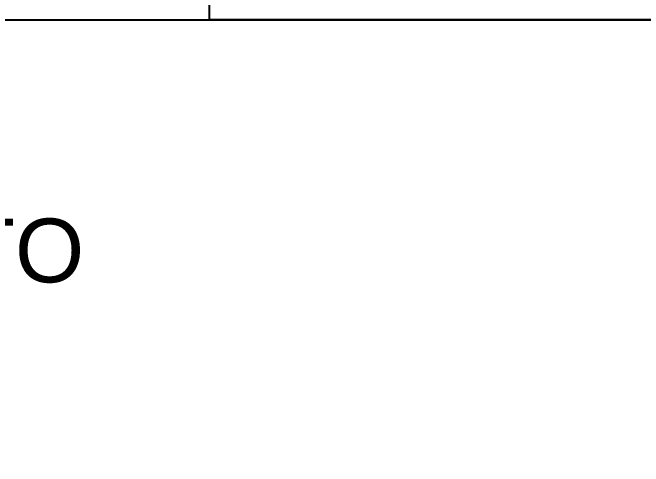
# Model space of a CAD drawing. Extents: x 100 to 738, y -85 to 470.
# Drawn here: x 644.3 to 645.289, y 463.717 to 464.428 of the extents above; entities that cross this region are included whole.
import ezdxf
from ezdxf.enums import TextEntityAlignment as Align

# ---------------------------------------------------------------- set-up
doc = ezdxf.new("R2010")
doc.units = 0
doc.layers.get('0').update_dxf_attribs({"linetype": 'CONTINUOUS'})
for name, color, linetype in [('A102', 2, 'CONTINUOUS'), ('ARQ-ALV', 6, 'CONTINUOUS'), ('ARQ-PIS', 1, 'CONTINUOUS'), ('GRF-SMB', 2, 'CONTINUOUS')]:
    doc.layers.add(name, color=color, linetype=linetype)
doc.styles.add('Arial_1', font='arial.ttf', dxfattribs={"height": 0.075})

# ---------------------------------------------------------------- blocks, each defined once
blk = doc.blocks.new('BASE ARQ')
at = {"layer": 'A102'}
blk.add_line((752.33984, 486.33096), (754.33984, 486.33096), dxfattribs=at)
at = {"layer": 'ARQ-ALV'}
for p in [(754.33984, 486.48096), (755.45984, 486.33096)]:
    blk.add_line(p, (754.33984, 486.33096), dxfattribs=at)
blk = doc.blocks.new('Tag_Ambiente')
at = {"color": 3, "style": 'Arial_1'}
for tag, p in [('AMBIENTE', (0.38872, 0.70163)), ('X', (0.17662, 0.21882)), ('Y', (0.3848, 0.21882)), ('Z', (0.60476, 0.21882))]:
    blk.add_attdef(tag, text='', height=0.1, dxfattribs=at).set_placement(p, align=Align.CENTER)
at = {"style": 'Arial_1'}
for tag, p in [('ÁREA', (0.38872, 0.55571)), ('PÉ-DIREITO', (0.38872, 0.41519))]:
    blk.add_attdef(tag, text='', height=0.1, dxfattribs=at).set_placement(p, align=Align.CENTER)
blk.add_attdef('NÍVEL', (0.30388, 0.02228), '', height=0.1, dxfattribs=at)

msp = doc.modelspace()

# ---------------------------------------------------------------- linework, layer by layer
at = {"layer": 'ARQ-PIS'}
msp.add_lwpolyline([(640.09926, 464.41673), (645.72816, 464.41673), (645.72816, 462.33108), (640.09927, 462.31734)], close=True, dxfattribs=at)

# ---------------------------------------------------------------- block references
msp.add_blockref('BASE ARQ', (-109.73168, -21.91423))
at = {"layer": 'GRF-SMB'}
ref = msp.add_blockref('Tag_Ambiente', (643.42623, 463.30374, 0), dxfattribs=at)
ref.add_attrib('AMBIENTE', 'ABASTECIMENTO', dxfattribs={"layer": '0', "color": 3, "height": 0.1, "style": 'Arial_1'}).set_placement((643.81495, 464.00537, 0), align=Align.CENTER)

doc.saveas('drawing.dxf')
